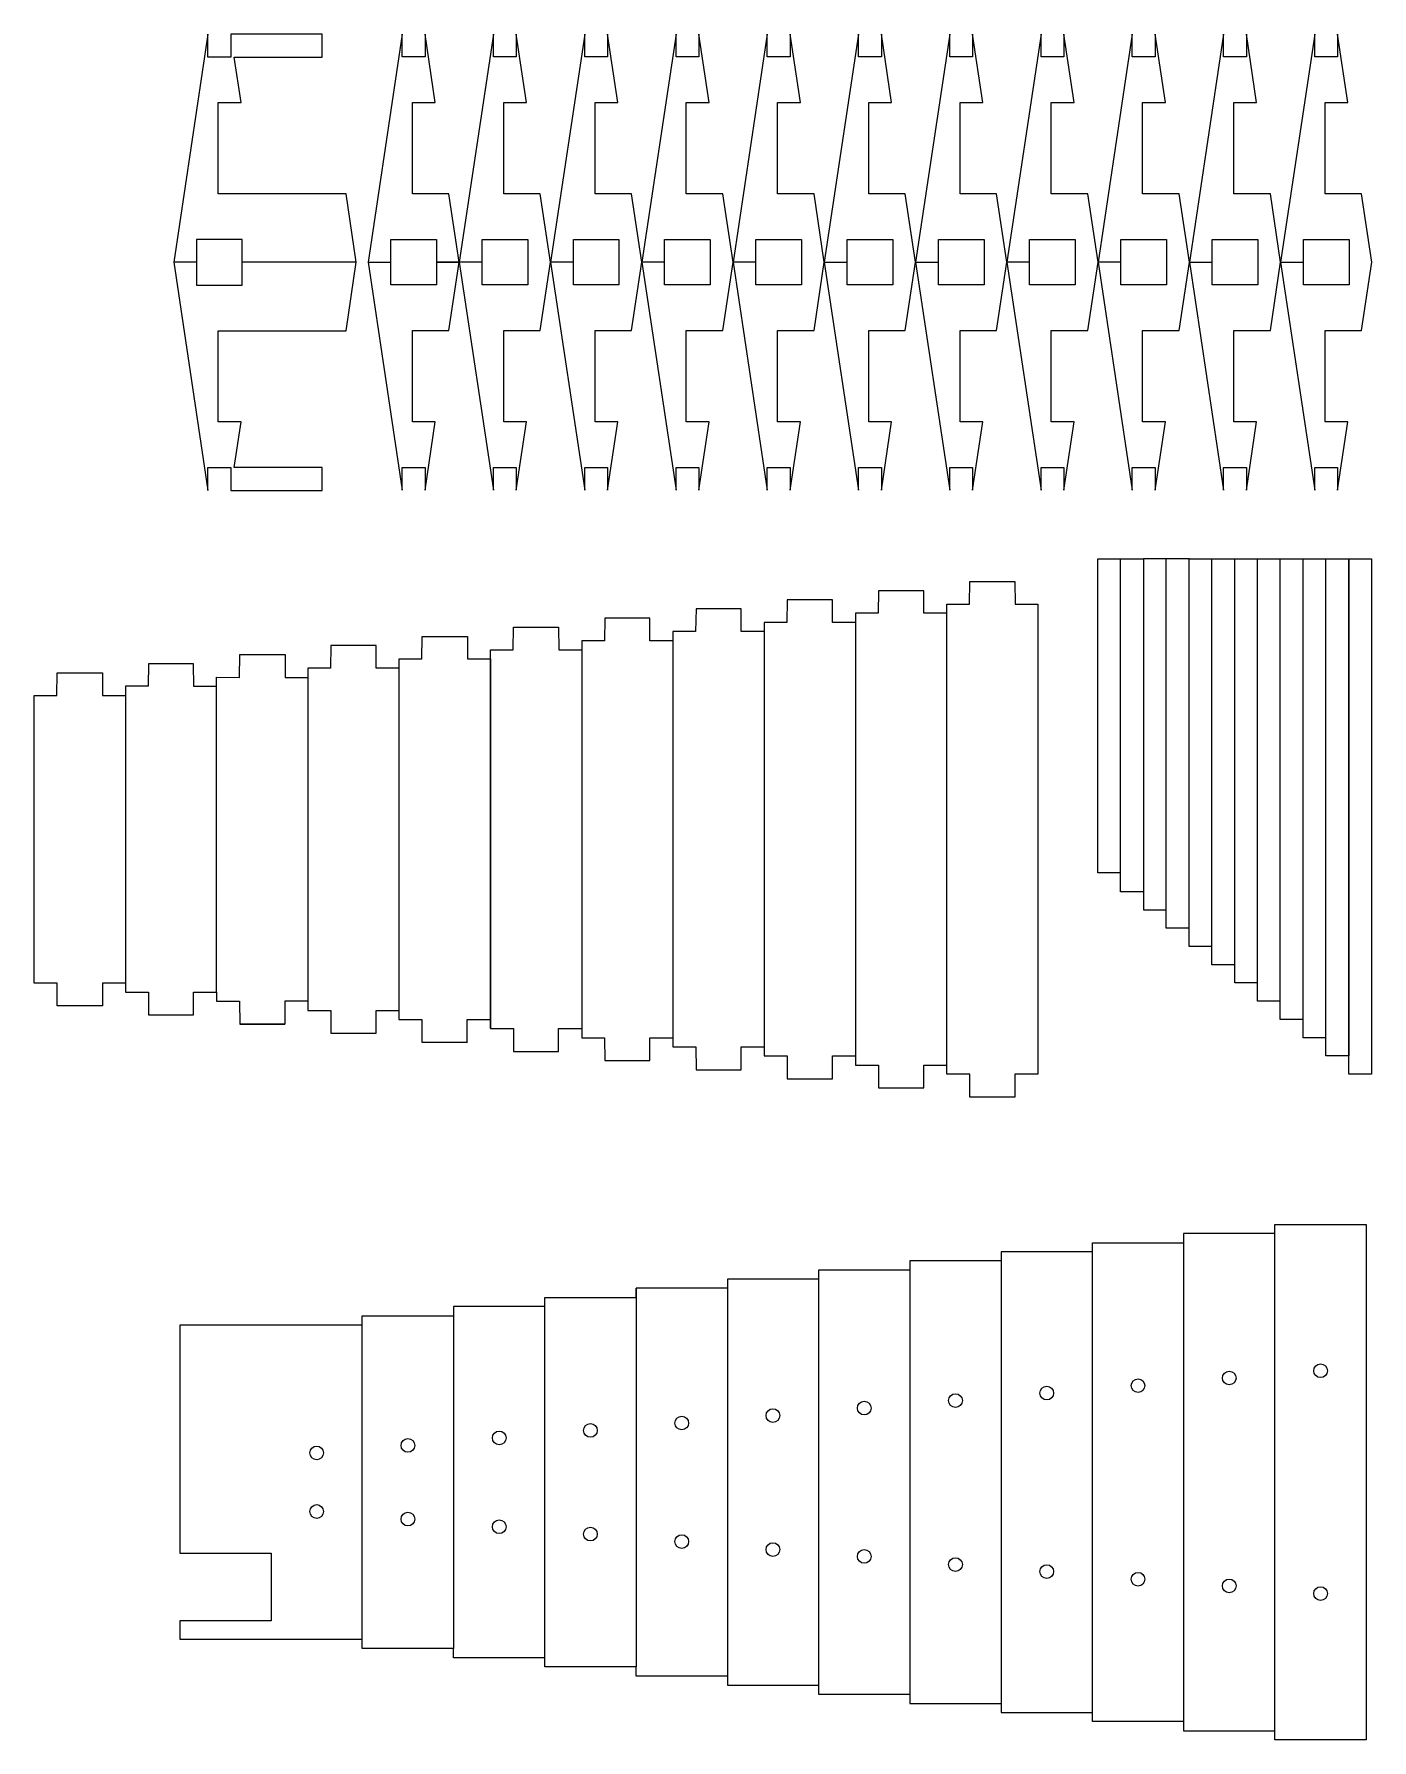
# Model space of a CAD drawing. Header units: millimetres. Extents: x -667 to -374, y -345 to 29.
import ezdxf

# ---------------------------------------------------------------- set-up
doc = ezdxf.new("R2010")
doc.units = ezdxf.units.MM
doc.header["$MEASUREMENT"] = 0
doc.layers.add('Livello 01', color=178, linetype='Continuous', true_color=0x000000)
doc.layers.add('Livello 02', color=15, linetype='Continuous', true_color=0xa2334a)

msp = doc.modelspace()

# ---------------------------------------------------------------- linework, layer by layer
at = {"layer": 'Livello 01'}
for p, q in [((-588.94, -21.31, 9.22), (-588.94, -16.31, 9.22)), ((-588.94, -16.31, 9.22), (-578.94, -16.31, 9.22)), ((-578.94, -16.31, 9.22), (-578.94, -21.31, 9.22)), ((-631.51, -21.34, 9.22), (-636.51, -21.34, 9.22)), ((-593.94, -21.31, 9.22), (-588.94, -21.31, 9.22)), ((-588.94, -26.31, 9.22), (-588.94, -21.31, 9.22)), ((-573.94, -21.31, 9.22), (-578.94, -21.31, 9.22)), ((-578.94, -21.31, 9.22), (-573.94, -21.31, 9.22)), ((-578.94, -21.31, 9.22), (-578.94, -26.31, 9.22)), ((-568.94, -21.31, 9.22), (-573.94, -21.31, 9.22)), ((-548.94, -21.31, 9.22), (-553.94, -21.31, 9.22)), ((-528.94, -21.31, 9.22), (-533.94, -21.31, 9.22)), ((-508.94, -21.31, 9.22), (-513.94, -21.31, 9.22)), ((-493.94, -21.31, 9.22), (-488.94, -21.31, 9.22)), ((-473.94, -21.31, 9.22), (-468.94, -21.31, 9.22)), ((-448.94, -21.31, 9.22), (-453.94, -21.31, 9.22)), ((-428.94, -21.31, 9.22), (-433.94, -21.31, 9.22)), ((-413.94, -21.31, 9.22), (-408.94, -21.31, 9.22)), ((-393.94, -21.31, 9.22), (-388.94, -21.31, 9.22)), ((-578.94, -26.31, 9.22), (-588.94, -26.31, 9.22))]:
    msp.add_line(p, q, dxfattribs=at)
for points in [[(-596.51, -21.34), (-621.51, -21.34), (-621.51, -16.34), (-631.51, -16.34), (-631.51, -21.34)], [(-631.51, -21.34), (-631.51, -26.34), (-621.51, -26.34), (-621.51, -21.34)]]:
    msp.add_lwpolyline(points, dxfattribs=at)
for points in [[(-568.94, -26.31), (-568.94, -21.31), (-568.94, -16.31), (-558.94, -16.31), (-558.94, -21.31), (-558.94, -26.31)], [(-548.94, -26.31), (-548.94, -21.31), (-548.94, -16.31), (-538.94, -16.31), (-538.94, -21.31), (-538.94, -26.31)], [(-528.94, -26.31), (-528.94, -21.31), (-528.94, -16.31), (-518.94, -16.31), (-518.94, -21.31), (-518.94, -26.31)], [(-508.94, -26.31), (-508.94, -21.31), (-508.94, -16.31), (-498.94, -16.31), (-498.94, -21.31), (-498.94, -26.31)], [(-488.94, -26.31), (-488.94, -21.31), (-488.94, -16.31), (-478.94, -16.31), (-478.94, -21.31), (-478.94, -26.31)], [(-468.94, -26.31), (-468.94, -21.31), (-468.94, -16.31), (-458.94, -16.31), (-458.94, -21.31), (-458.94, -26.31)], [(-448.94, -26.31), (-448.94, -21.31), (-448.94, -16.31), (-438.94, -16.31), (-438.94, -21.31), (-438.94, -26.31)], [(-428.94, -26.31), (-428.94, -21.31), (-428.94, -16.31), (-418.94, -16.31), (-418.94, -21.31), (-418.94, -26.31)], [(-408.94, -26.31), (-408.94, -21.31), (-408.94, -16.31), (-398.94, -16.31), (-398.94, -21.31), (-398.94, -26.31)], [(-388.94, -26.31), (-388.94, -21.31), (-388.94, -16.31), (-378.94, -16.31), (-378.94, -21.31), (-378.94, -26.31)]]:
    msp.add_lwpolyline(points, close=True, dxfattribs=at)
for centre in [(-405.19, -265.95), (-385.19, -264.36), (-445.19, -269.26), (-425.19, -267.63), (-505.19, -274.2), (-485.19, -272.54), (-465.19, -270.89), (-545.19, -277.45), (-525.19, -275.82), (-585.19, -280.73), (-565.19, -279.09), (-605.19, -282.36), (-605.19, -295.22), (-585.19, -296.87), (-565.19, -298.56), (-545.19, -300.16), (-525.19, -301.81), (-505.19, -303.56), (-485.19, -305.06), (-465.19, -306.86), (-445.19, -308.38), (-425.19, -310.07), (-405.19, -311.53), (-385.19, -313.22)]:
    msp.add_circle(centre, 1.5, dxfattribs=at)
at = {"layer": 'Livello 02'}
for p, q in [((-629.01, 28.66, 9.22), (-636.51, -21.34, 9.22)), ((-629.01, 23.66, 9.22), (-629.01, 28.66, 9.22)), ((-624.01, 28.66, 9.22), (-624.01, 23.66, 9.22)), ((-604.01, 28.66, 9.22), (-624.01, 28.66, 9.22)), ((-604.01, 23.66, 9.22), (-604.01, 28.66, 9.22)), ((-586.44, 28.69, 9.22), (-593.94, -21.31, 9.22)), ((-586.44, 23.69, 9.22), (-586.44, 28.69, 9.22)), ((-581.44, 28.69, 9.22), (-581.44, 23.69, 9.22)), ((-579.19, 13.69, 9.22), (-581.44, 28.69, 9.22)), ((-566.44, 28.69, 9.22), (-573.94, -21.31, 9.22)), ((-566.44, 23.69, 9.22), (-566.44, 28.69, 9.22)), ((-561.44, 28.69, 9.22), (-561.44, 23.69, 9.22)), ((-559.19, 13.69, 9.22), (-561.44, 28.69, 9.22)), ((-546.44, 28.69, 9.22), (-553.94, -21.31, 9.22)), ((-546.44, 23.69, 9.22), (-546.44, 28.69, 9.22)), ((-541.44, 28.69, 9.22), (-541.44, 23.69, 9.22)), ((-539.19, 13.69, 9.22), (-541.44, 28.69, 9.22)), ((-526.44, 28.69, 9.22), (-533.94, -21.31, 9.22)), ((-526.44, 23.69, 9.22), (-526.44, 28.69, 9.22)), ((-521.44, 28.69, 9.22), (-521.44, 23.69, 9.22)), ((-519.19, 13.69, 9.22), (-521.44, 28.69, 9.22)), ((-506.44, 28.69, 9.22), (-513.94, -21.31, 9.22)), ((-506.44, 23.69, 9.22), (-506.44, 28.69, 9.22)), ((-501.44, 28.69, 9.22), (-501.44, 23.69, 9.22)), ((-499.19, 13.69, 9.22), (-501.44, 28.69, 9.22)), ((-486.44, 28.69, 9.22), (-493.94, -21.31, 9.22)), ((-486.44, 23.69, 9.22), (-486.44, 28.69, 9.22)), ((-481.44, 28.69, 9.22), (-481.44, 23.69, 9.22)), ((-479.19, 13.69, 9.22), (-481.44, 28.69, 9.22)), ((-466.44, 28.69, 9.22), (-473.94, -21.31, 9.22)), ((-466.44, 23.69, 9.22), (-466.44, 28.69, 9.22)), ((-461.44, 28.69, 9.22), (-461.44, 23.69, 9.22)), ((-459.19, 13.69, 9.22), (-461.44, 28.69, 9.22)), ((-446.44, 28.69, 9.22), (-453.94, -21.31, 9.22)), ((-446.44, 23.69, 9.22), (-446.44, 28.69, 9.22)), ((-441.44, 28.69, 9.22), (-441.44, 23.69, 9.22)), ((-439.19, 13.69, 9.22), (-441.44, 28.69, 9.22)), ((-426.44, 28.69, 9.22), (-433.94, -21.31, 9.22)), ((-426.44, 23.69, 9.22), (-426.44, 28.69, 9.22)), ((-421.44, 28.69, 9.22), (-421.44, 23.69, 9.22)), ((-419.19, 13.69, 9.22), (-421.44, 28.69, 9.22)), ((-406.44, 28.69, 9.22), (-413.94, -21.31, 9.22)), ((-406.44, 23.69, 9.22), (-406.44, 28.69, 9.22)), ((-401.44, 28.69, 9.22), (-401.44, 23.69, 9.22)), ((-399.19, 13.69, 9.22), (-401.44, 28.69, 9.22)), ((-386.44, 28.69, 9.22), (-393.94, -21.31, 9.22)), ((-386.44, 23.69, 9.22), (-386.44, 28.69, 9.22)), ((-381.44, 28.69, 9.22), (-381.44, 23.69, 9.22)), ((-379.19, 13.69, 9.22), (-381.44, 28.69, 9.22)), ((-624.01, 23.66, 9.22), (-629.01, 23.66, 9.22)), ((-623.26, 23.66, 9.22), (-604.01, 23.66, 9.22)), ((-621.76, 13.66, 9.22), (-623.26, 23.66, 9.22)), ((-581.44, 23.69, 9.22), (-586.44, 23.69, 9.22)), ((-561.44, 23.69, 9.22), (-566.44, 23.69, 9.22)), ((-541.44, 23.69, 9.22), (-546.44, 23.69, 9.22)), ((-521.44, 23.69, 9.22), (-526.44, 23.69, 9.22)), ((-501.44, 23.69, 9.22), (-506.44, 23.69, 9.22)), ((-481.44, 23.69, 9.22), (-486.44, 23.69, 9.22)), ((-461.44, 23.69, 9.22), (-466.44, 23.69, 9.22)), ((-441.44, 23.69, 9.22), (-446.44, 23.69, 9.22)), ((-421.44, 23.69, 9.22), (-426.44, 23.69, 9.22)), ((-401.44, 23.69, 9.22), (-406.44, 23.69, 9.22)), ((-381.44, 23.69, 9.22), (-386.44, 23.69, 9.22)), ((-626.76, 13.66, 9.22), (-621.76, 13.66, 9.22)), ((-626.76, -6.34, 9.22), (-626.76, 13.66, 9.22)), ((-584.19, 13.69, 9.22), (-579.19, 13.69, 9.22)), ((-584.19, -6.31, 9.22), (-584.19, 13.69, 9.22)), ((-564.19, 13.69, 9.22), (-559.19, 13.69, 9.22)), ((-564.19, -6.31, 9.22), (-564.19, 13.69, 9.22)), ((-544.19, 13.69, 9.22), (-539.19, 13.69, 9.22)), ((-544.19, -6.31, 9.22), (-544.19, 13.69, 9.22)), ((-524.19, 13.69, 9.22), (-519.19, 13.69, 9.22)), ((-524.19, -6.31, 9.22), (-524.19, 13.69, 9.22)), ((-504.19, 13.69, 9.22), (-499.19, 13.69, 9.22)), ((-504.19, -6.31, 9.22), (-504.19, 13.69, 9.22)), ((-484.19, 13.69, 9.22), (-479.19, 13.69, 9.22)), ((-484.19, -6.31, 9.22), (-484.19, 13.69, 9.22)), ((-464.19, 13.69, 9.22), (-459.19, 13.69, 9.22)), ((-464.19, -6.31, 9.22), (-464.19, 13.69, 9.22)), ((-444.19, 13.69, 9.22), (-439.19, 13.69, 9.22)), ((-444.19, -6.31, 9.22), (-444.19, 13.69, 9.22)), ((-424.19, 13.69, 9.22), (-419.19, 13.69, 9.22)), ((-424.19, -6.31, 9.22), (-424.19, 13.69, 9.22)), ((-404.19, 13.69, 9.22), (-399.19, 13.69, 9.22)), ((-404.19, -6.31, 9.22), (-404.19, 13.69, 9.22)), ((-384.19, 13.69, 9.22), (-379.19, 13.69, 9.22)), ((-384.19, -6.31, 9.22), (-384.19, 13.69, 9.22)), ((-598.76, -6.34, 9.22), (-626.76, -6.34, 9.22)), ((-596.51, -21.34, 9.22), (-598.76, -6.34, 9.22)), ((-576.19, -6.31, 9.22), (-584.19, -6.31, 9.22)), ((-573.94, -21.31, 9.22), (-576.19, -6.31, 9.22)), ((-556.19, -6.31, 9.22), (-564.19, -6.31, 9.22)), ((-553.94, -21.31, 9.22), (-556.19, -6.31, 9.22)), ((-536.19, -6.31, 9.22), (-544.19, -6.31, 9.22)), ((-533.94, -21.31, 9.22), (-536.19, -6.31, 9.22)), ((-516.19, -6.31, 9.22), (-524.19, -6.31, 9.22)), ((-513.94, -21.31, 9.22), (-516.19, -6.31, 9.22)), ((-496.19, -6.31, 9.22), (-504.19, -6.31, 9.22)), ((-493.94, -21.31, 9.22), (-496.19, -6.31, 9.22)), ((-476.19, -6.31, 9.22), (-484.19, -6.31, 9.22)), ((-473.94, -21.31, 9.22), (-476.19, -6.31, 9.22)), ((-456.19, -6.31, 9.22), (-464.19, -6.31, 9.22)), ((-453.94, -21.31, 9.22), (-456.19, -6.31, 9.22)), ((-436.19, -6.31, 9.22), (-444.19, -6.31, 9.22)), ((-433.94, -21.31, 9.22), (-436.19, -6.31, 9.22)), ((-416.19, -6.31, 9.22), (-424.19, -6.31, 9.22)), ((-413.94, -21.31, 9.22), (-416.19, -6.31, 9.22)), ((-396.19, -6.31, 9.22), (-404.19, -6.31, 9.22)), ((-393.94, -21.31, 9.22), (-396.19, -6.31, 9.22)), ((-376.19, -6.31, 9.22), (-384.19, -6.31, 9.22)), ((-373.94, -21.31, 9.22), (-376.19, -6.31, 9.22)), ((-636.51, -21.34, 9.22), (-629.01, -71.34, 9.22)), ((-598.76, -36.34, 9.22), (-596.51, -21.34, 9.22)), ((-593.94, -21.31, 9.22), (-586.44, -71.31, 9.22)), ((-576.19, -36.31, 9.22), (-573.94, -21.31, 9.22)), ((-573.94, -21.31, 9.22), (-566.44, -71.31, 9.22)), ((-556.19, -36.31, 9.22), (-553.94, -21.31, 9.22)), ((-553.94, -21.31, 9.22), (-546.44, -71.31, 9.22)), ((-536.19, -36.31, 9.22), (-533.94, -21.31, 9.22)), ((-533.94, -21.31, 9.22), (-526.44, -71.31, 9.22)), ((-516.19, -36.31, 9.22), (-513.94, -21.31, 9.22)), ((-513.94, -21.31, 9.22), (-506.44, -71.31, 9.22)), ((-496.19, -36.31, 9.22), (-493.94, -21.31, 9.22)), ((-493.94, -21.31, 9.22), (-486.44, -71.31, 9.22)), ((-476.19, -36.31, 9.22), (-473.94, -21.31, 9.22)), ((-473.94, -21.31, 9.22), (-466.44, -71.31, 9.22)), ((-456.19, -36.31, 9.22), (-453.94, -21.31, 9.22)), ((-453.94, -21.31, 9.22), (-446.44, -71.31, 9.22)), ((-436.19, -36.31, 9.22), (-433.94, -21.31, 9.22)), ((-433.94, -21.31, 9.22), (-426.44, -71.31, 9.22)), ((-416.19, -36.31, 9.22), (-413.94, -21.31, 9.22)), ((-413.94, -21.31, 9.22), (-406.44, -71.31, 9.22)), ((-396.19, -36.31, 9.22), (-393.94, -21.31, 9.22)), ((-393.94, -21.31, 9.22), (-386.44, -71.31, 9.22)), ((-376.19, -36.31, 9.22), (-373.94, -21.31, 9.22)), ((-626.76, -36.34, 9.22), (-598.76, -36.34, 9.22)), ((-626.76, -56.34, 9.22), (-626.76, -36.34, 9.22)), ((-584.19, -36.31, 9.22), (-576.19, -36.31, 9.22)), ((-584.19, -56.31, 9.22), (-584.19, -36.31, 9.22)), ((-564.19, -36.31, 9.22), (-556.19, -36.31, 9.22)), ((-564.19, -56.31, 9.22), (-564.19, -36.31, 9.22)), ((-544.19, -36.31, 9.22), (-536.19, -36.31, 9.22)), ((-544.19, -56.31, 9.22), (-544.19, -36.31, 9.22)), ((-524.19, -36.31, 9.22), (-516.19, -36.31, 9.22)), ((-524.19, -56.31, 9.22), (-524.19, -36.31, 9.22)), ((-504.19, -36.31, 9.22), (-496.19, -36.31, 9.22)), ((-504.19, -56.31, 9.22), (-504.19, -36.31, 9.22)), ((-484.19, -36.31, 9.22), (-476.19, -36.31, 9.22)), ((-484.19, -56.31, 9.22), (-484.19, -36.31, 9.22)), ((-464.19, -36.31, 9.22), (-456.19, -36.31, 9.22)), ((-464.19, -56.31, 9.22), (-464.19, -36.31, 9.22)), ((-444.19, -36.31, 9.22), (-436.19, -36.31, 9.22)), ((-444.19, -56.31, 9.22), (-444.19, -36.31, 9.22)), ((-424.19, -36.31, 9.22), (-416.19, -36.31, 9.22)), ((-424.19, -56.31, 9.22), (-424.19, -36.31, 9.22)), ((-404.19, -36.31, 9.22), (-396.19, -36.31, 9.22)), ((-404.19, -56.31, 9.22), (-404.19, -36.31, 9.22)), ((-384.19, -36.31, 9.22), (-376.19, -36.31, 9.22)), ((-384.19, -56.31, 9.22), (-384.19, -36.31, 9.22)), ((-621.76, -56.34, 9.22), (-626.76, -56.34, 9.22)), ((-623.26, -66.34, 9.22), (-621.76, -56.34, 9.22)), ((-579.19, -56.31, 9.22), (-584.19, -56.31, 9.22)), ((-581.44, -71.31, 9.22), (-579.19, -56.31, 9.22)), ((-559.19, -56.31, 9.22), (-564.19, -56.31, 9.22)), ((-561.44, -71.31, 9.22), (-559.19, -56.31, 9.22)), ((-539.19, -56.31, 9.22), (-544.19, -56.31, 9.22)), ((-541.44, -71.31, 9.22), (-539.19, -56.31, 9.22)), ((-519.19, -56.31, 9.22), (-524.19, -56.31, 9.22)), ((-521.44, -71.31, 9.22), (-519.19, -56.31, 9.22)), ((-499.19, -56.31, 9.22), (-504.19, -56.31, 9.22)), ((-501.44, -71.31, 9.22), (-499.19, -56.31, 9.22)), ((-479.19, -56.31, 9.22), (-484.19, -56.31, 9.22)), ((-481.44, -71.31, 9.22), (-479.19, -56.31, 9.22)), ((-459.19, -56.31, 9.22), (-464.19, -56.31, 9.22)), ((-461.44, -71.31, 9.22), (-459.19, -56.31, 9.22)), ((-439.19, -56.31, 9.22), (-444.19, -56.31, 9.22)), ((-441.44, -71.31, 9.22), (-439.19, -56.31, 9.22)), ((-419.19, -56.31, 9.22), (-424.19, -56.31, 9.22)), ((-421.44, -71.31, 9.22), (-419.19, -56.31, 9.22)), ((-399.19, -56.31, 9.22), (-404.19, -56.31, 9.22)), ((-401.44, -71.31, 9.22), (-399.19, -56.31, 9.22)), ((-379.19, -56.31, 9.22), (-384.19, -56.31, 9.22)), ((-381.44, -71.31, 9.22), (-379.19, -56.31, 9.22)), ((-629.01, -66.34, 9.22), (-624.01, -66.34, 9.22)), ((-629.01, -71.34, 9.22), (-629.01, -66.34, 9.22)), ((-624.01, -66.34, 9.22), (-624.01, -71.34, 9.22)), ((-604.01, -66.34, 9.22), (-623.26, -66.34, 9.22)), ((-604.01, -71.34, 9.22), (-604.01, -66.34, 9.22)), ((-586.44, -66.31, 9.22), (-581.44, -66.31, 9.22)), ((-586.44, -71.31, 9.22), (-586.44, -66.31, 9.22)), ((-581.44, -66.31, 9.22), (-581.44, -71.31, 9.22)), ((-566.44, -66.31, 9.22), (-561.44, -66.31, 9.22)), ((-566.44, -71.31, 9.22), (-566.44, -66.31, 9.22)), ((-561.44, -66.31, 9.22), (-561.44, -71.31, 9.22)), ((-546.44, -66.31, 9.22), (-541.44, -66.31, 9.22)), ((-546.44, -71.31, 9.22), (-546.44, -66.31, 9.22)), ((-541.44, -66.31, 9.22), (-541.44, -71.31, 9.22)), ((-526.44, -66.31, 9.22), (-521.44, -66.31, 9.22)), ((-526.44, -71.31, 9.22), (-526.44, -66.31, 9.22)), ((-521.44, -66.31, 9.22), (-521.44, -71.31, 9.22)), ((-506.44, -66.31, 9.22), (-501.44, -66.31, 9.22)), ((-506.44, -71.31, 9.22), (-506.44, -66.31, 9.22)), ((-501.44, -66.31, 9.22), (-501.44, -71.31, 9.22)), ((-486.44, -66.31, 9.22), (-481.44, -66.31, 9.22)), ((-486.44, -71.31, 9.22), (-486.44, -66.31, 9.22)), ((-481.44, -66.31, 9.22), (-481.44, -71.31, 9.22)), ((-466.44, -66.31, 9.22), (-461.44, -66.31, 9.22)), ((-466.44, -71.31, 9.22), (-466.44, -66.31, 9.22)), ((-461.44, -66.31, 9.22), (-461.44, -71.31, 9.22)), ((-446.44, -66.31, 9.22), (-441.44, -66.31, 9.22)), ((-446.44, -71.31, 9.22), (-446.44, -66.31, 9.22)), ((-441.44, -66.31, 9.22), (-441.44, -71.31, 9.22)), ((-426.44, -66.31, 9.22), (-421.44, -66.31, 9.22)), ((-426.44, -71.31, 9.22), (-426.44, -66.31, 9.22)), ((-421.44, -66.31, 9.22), (-421.44, -71.31, 9.22)), ((-406.44, -66.31, 9.22), (-401.44, -66.31, 9.22)), ((-406.44, -71.31, 9.22), (-406.44, -66.31, 9.22)), ((-401.44, -66.31, 9.22), (-401.44, -71.31, 9.22)), ((-386.44, -66.31, 9.22), (-381.44, -66.31, 9.22)), ((-386.44, -71.31, 9.22), (-386.44, -66.31, 9.22)), ((-381.44, -66.31, 9.22), (-381.44, -71.31, 9.22)), ((-624.01, -71.34, 9.22), (-604.01, -71.34, 9.22)), ((-434, -155.2), (-434, -86.34)), ((-434, -86.34), (-429, -86.34)), ((-429, -159.34), (-429, -86.34)), ((-429, -86.34), (-424, -86.34)), ((-419, -86.34), (-424, -86.34)), ((-424, -86.34), (-424, -163.34)), ((-419, -167.34), (-419, -86.34)), ((-414, -86.34), (-419, -86.34)), ((-414, -86.34), (-409, -86.34)), ((-414, -171.34), (-414, -86.34)), ((-409, -175.34), (-409, -86.34)), ((-409, -86.34), (-404, -86.34)), ((-404, -179.34), (-404, -86.34)), ((-404, -86.34), (-399, -86.34)), ((-399, -183.34), (-399, -86.34)), ((-399, -86.34), (-394, -86.34)), ((-394, -187.34), (-394, -86.34)), ((-394, -86.34), (-389, -86.34)), ((-389, -191.34), (-389, -86.34)), ((-389, -86.34), (-384, -86.34)), ((-384, -195.34), (-384, -86.34)), ((-384, -86.34), (-379, -86.34)), ((-379, -199.34), (-379, -86.34)), ((-379, -86.34), (-374, -86.34)), ((-379, -86.34), (-379, -195.34)), ((-374, -86.34), (-374, -199.34)), ((-622.08, -112.35), (-622.05, -107.35)), ((-622.05, -107.35), (-612.08, -107.35)), ((-612.08, -107.35), (-612.08, -112.35)), ((-662.14, -116.3), (-662.05, -111.35)), ((-662.05, -111.35), (-652.16, -111.35)), ((-652.16, -111.35), (-652.14, -116.3)), ((-642.05, -109.35), (-642.14, -114.3)), ((-642.05, -109.35), (-642.14, -114.3)), ((-632.16, -109.35), (-642.05, -109.35)), ((-632.16, -109.35), (-642.05, -109.35)), ((-632.14, -114.35), (-632.16, -109.35)), ((-632.14, -114.35), (-632.16, -109.35)), ((-642.14, -114.3), (-647.11, -114.3)), ((-647.11, -114.3), (-647.11, -179.35)), ((-642.14, -114.3), (-647.11, -114.3)), ((-647.11, -114.3), (-647.11, -116.35)), ((-627.11, -181.35), (-627.11, -112.32)), ((-627.11, -112.32), (-622.08, -112.35)), ((-612.08, -112.35), (-607.11, -112.35)), ((-607.11, -112.35), (-607.11, -183.35)), ((-667.11, -179.35), (-667.11, -116.3)), ((-667.11, -116.3), (-662.14, -116.3)), ((-652.14, -116.3), (-647.11, -116.3)), ((-647.11, -116.35), (-647.11, -179.35)), ((-429, -155.2), (-434, -155.2)), ((-424, -159.34), (-429, -159.34)), ((-424, -163.34), (-419, -163.34)), ((-414, -167.34), (-419, -167.34)), ((-409, -171.34), (-414, -171.34)), ((-404, -175.34), (-409, -175.34)), ((-662.08, -179.35), (-667.11, -179.35)), ((-662.05, -184.35), (-662.08, -179.35)), ((-652.08, -179.35), (-652.16, -179.35)), ((-652.16, -179.35), (-652.16, -184.35)), ((-647.11, -179.35), (-652.08, -179.35)), ((-647.11, -179.35), (-647.11, -181.35)), ((-399, -179.34), (-404, -179.34)), ((-647.11, -181.35), (-642.08, -181.35)), ((-642.08, -181.35), (-642.05, -186.35)), ((-632.16, -186.35), (-632.16, -181.35)), ((-632.16, -181.35), (-627.11, -181.35)), ((-627.11, -181.35), (-627.11, -183.35)), ((-652.16, -184.35), (-662.05, -184.35)), ((-642.05, -186.35), (-632.16, -186.35)), ((-627.11, -183.35), (-622.08, -183.35)), ((-622.08, -183.35), (-622.05, -188.35)), ((-607.11, -183.35), (-612.16, -183.35)), ((-612.16, -183.35), (-612.16, -188.35)), ((-592.16, -185.35), (-587.11, -185.35)), ((-394, -183.34), (-399, -183.34)), ((-612.16, -188.35), (-622.05, -188.35)), ((-572.23, -187.35), (-567.17, -187.35)), ((-552.16, -189.35), (-547.11, -189.35)), ((-389, -187.34), (-394, -187.34)), ((-532.16, -191.35), (-527.11, -191.35)), ((-512.16, -193.35), (-507.11, -193.35)), ((-384, -191.34), (-389, -191.34)), ((-492.16, -195.35), (-487.11, -195.35)), ((-472.16, -197.35), (-467.11, -197.35)), ((-379, -195.34), (-384, -195.34)), ((-374, -199.34), (-379, -199.34)), ((-395.19, -234.29), (-395.19, -232.29)), ((-395.19, -232.29), (-375.19, -232.29)), ((-375.19, -232.29), (-375.19, -345.29)), ((-435.19, -238.29), (-455.19, -238.29)), ((-435.19, -341.29), (-435.19, -236.29)), ((-435.19, -236.29), (-415.19, -236.29)), ((-475.19, -242.29), (-495.19, -242.29)), ((-495.19, -242.29), (-495.19, -335.29)), ((-455.19, -240.29), (-475.19, -240.29)), ((-475.19, -242.29), (-475.19, -335.29)), ((-455.19, -240.29), (-455.19, -337.29)), ((-515.19, -246.29), (-535.19, -246.29)), ((-535.19, -246.29), (-535.19, -329.29)), ((-535.19, -248.29), (-535.19, -246.29)), ((-495.19, -244.29), (-515.19, -244.29)), ((-515.19, -244.29), (-515.19, -333.29)), ((-555.19, -250.29), (-575.19, -250.29)), ((-575.19, -250.29), (-575.19, -252.29)), ((-555.19, -329.29), (-555.19, -248.29)), ((-555.19, -248.29), (-535.19, -248.29)), ((-595.19, -325.29), (-595.19, -252.29)), ((-595.19, -252.29), (-575.19, -252.29)), ((-575.19, -252.29), (-575.19, -325.29)), ((-615.19, -254.36), (-635.19, -254.36)), ((-635.19, -254.36), (-635.19, -304.36)), ((-614.33, -254.36), (-615.19, -254.36)), ((-610.14, -254.36), (-614.33, -254.36)), ((-607.69, -254.36), (-610.14, -254.36)), ((-602.69, -254.36), (-607.69, -254.36)), ((-600.25, -254.36), (-602.69, -254.36)), ((-596.05, -254.36), (-600.25, -254.36)), ((-595.19, -254.36), (-596.05, -254.36)), ((-635.19, -304.36), (-615.19, -304.36)), ((-615.19, -304.36), (-615.19, -319.22)), ((-615.19, -319.22), (-635.19, -319.22)), ((-635.19, -319.22), (-635.19, -323.22)), ((-635.19, -323.22), (-615.19, -323.22)), ((-615.19, -323.22), (-614.33, -323.22)), ((-614.33, -323.22), (-610.14, -323.22)), ((-610.14, -323.22), (-607.69, -323.22)), ((-607.69, -323.22), (-602.69, -323.22)), ((-602.69, -323.22), (-600.25, -323.22)), ((-600.25, -323.22), (-596.05, -323.22)), ((-596.05, -323.22), (-595.19, -323.22)), ((-575.19, -325.29), (-595.19, -325.29)), ((-575.19, -327.29), (-575.19, -325.29)), ((-555.19, -327.29), (-575.19, -327.29)), ((-535.19, -329.29), (-555.19, -329.29)), ((-515.19, -331.29), (-535.19, -331.29)), ((-515.19, -333.29), (-495.19, -333.29)), ((-495.19, -335.29), (-475.19, -335.29)), ((-475.19, -337.29), (-455.19, -337.29)), ((-455.19, -339.29), (-435.19, -339.29)), ((-415.19, -341.29), (-435.19, -341.29)), ((-375.19, -345.29), (-395.19, -345.29))]:
    msp.add_line(p, q, dxfattribs=at)
for points in [[(-467.11, -98.3), (-472.14, -98.3), (-472.16, -93.35), (-482.05, -93.35), (-482.14, -98.3), (-487.11, -98.3)], [(-467.11, -96.3), (-462.14, -96.3), (-462.05, -91.35), (-452.16, -91.35), (-452.14, -96.3), (-447.11, -96.3)], [(-487.11, -100.3), (-492.14, -100.3), (-492.16, -95.35), (-502.05, -95.35), (-502.14, -100.3), (-507.11, -100.3)], [(-467.11, -199.35), (-467.11, -96.3)], [(-447.11, -96.3), (-447.11, -199.35)], [(-527.11, -104.3), (-532.14, -104.3), (-532.16, -99.35), (-542.05, -99.35), (-542.14, -104.3), (-547.11, -104.3)], [(-507.11, -102.3), (-512.14, -102.3), (-512.16, -97.35), (-522.05, -97.35), (-522.14, -102.3), (-527.11, -102.3)], [(-507.11, -100.3), (-507.11, -195.35)], [(-487.11, -98.3), (-487.11, -197.35)], [(-587.11, -108.3), (-582.14, -108.3), (-582.05, -103.35), (-572.16, -103.35), (-572.14, -108.3), (-567.11, -108.3)], [(-567.11, -106.3), (-562.14, -106.3), (-562.05, -101.35), (-552.16, -101.35), (-552.14, -106.3), (-547.11, -106.3)], [(-547.11, -104.3), (-547.11, -191.35)], [(-527.11, -102.3), (-527.11, -191.35)], [(-587.11, -110.3), (-592.14, -110.3), (-592.16, -105.35), (-602.05, -105.35), (-602.14, -110.3), (-607.11, -110.3)], [(-587.11, -187.35), (-587.11, -108.3)], [(-567.11, -189.35), (-567.11, -106.3)], [(-567.11, -108.3), (-567.11, -189.35)], [(-607.11, -110.3), (-607.11, -185.35)], [(-627.11, -114.35), (-632.14, -114.35)], [(-607.11, -185.35), (-602.08, -185.35)], [(-602.08, -185.35), (-602.05, -190.35), (-592.16, -190.35), (-592.16, -185.35)], [(-622.05, -188.35), (-612.16, -188.35)], [(-587.17, -187.35), (-582.14, -187.35)], [(-582.14, -187.35), (-582.12, -192.35), (-572.23, -192.35), (-572.23, -187.35)], [(-567.11, -189.35), (-562.08, -189.35)], [(-562.08, -189.35), (-562.05, -194.35), (-552.16, -194.35), (-552.16, -189.35)], [(-582.12, -192.35), (-572.16, -192.35)], [(-547.11, -191.35), (-542.08, -191.35)], [(-542.08, -191.35), (-542.05, -196.35), (-532.16, -196.35), (-532.16, -191.35)], [(-527.11, -191.35), (-527.11, -193.35)], [(-527.11, -193.35), (-522.08, -193.35)], [(-522.08, -193.35), (-522.05, -198.35), (-512.16, -198.35), (-512.16, -193.35)], [(-507.11, -195.35), (-502.08, -195.35)], [(-502.08, -195.35), (-502.05, -200.35), (-492.16, -200.35), (-492.16, -195.35)], [(-487.11, -197.35), (-482.08, -197.35)], [(-482.08, -197.35), (-482.05, -202.35), (-472.16, -202.35), (-472.16, -197.35)], [(-462.08, -199.35), (-467.11, -199.35)], [(-452.16, -199.35), (-452.16, -204.35), (-462.05, -204.35), (-462.08, -199.35)], [(-452.08, -199.35), (-452.16, -199.35)], [(-447.11, -199.35), (-452.08, -199.35)], [(-455.19, -238.29), (-455.19, -240.29)], [(-475.19, -240.29), (-475.19, -242.29)], [(-535.19, -331.29), (-535.19, -329.29)], [(-475.19, -335.29), (-475.19, -337.29)], [(-455.19, -337.29), (-455.19, -339.29)], [(-395.19, -345.29), (-395.19, -343.29)]]:
    msp.add_lwpolyline(points, dxfattribs=at)
msp.add_lwpolyline([(-415.19, -234.29), (-415.19, -343.29), (-395.19, -343.29), (-395.19, -234.29)], close=True, dxfattribs=at)

doc.saveas('drawing.dxf')
